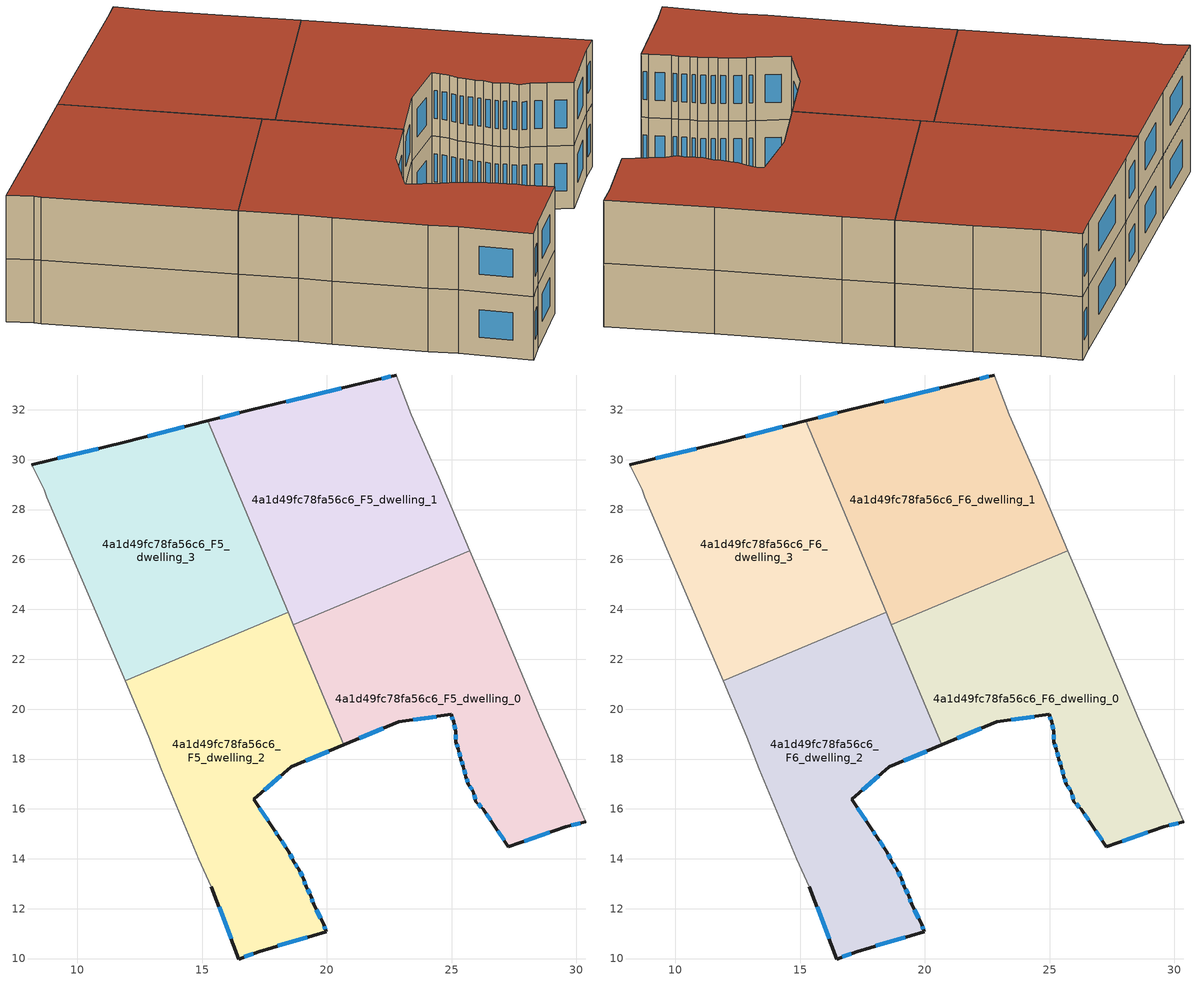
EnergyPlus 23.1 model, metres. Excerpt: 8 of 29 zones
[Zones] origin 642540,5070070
4a1d49fc78fa56c6_F5_dwelling_0
 floor to 4a1d49fc78fa56c6_F4_dwelling_0 (EU_floor_Construction): 26.58,24.39 28.58,19.59 30.38,15.48 29.58,15.28 27.28,14.48 26.68,15.38 26.28,15.98 25.98,16.28 25.88,16.68 25.68,16.99 25.58,17.29 25.48,17.68 25.38,17.99 25.28,18.38 25.18,18.69 25.18,19.09 25.08,19.49 24.98,19.79 22.88,19.49 20.67,18.57 18.65,23.39 25.74,26.36 z15
 wall outside (EU_wall_Construction): 20.67,18.57 22.88,19.49 24.98,19.79 25.08,19.49 25.18,19.09 25.18,18.69 25.28,18.38 25.38,17.99 25.48,17.68 25.58,17.29 25.68,16.99 25.88,16.68 25.98,16.28 26.28,15.98 26.68,15.38 27.28,14.48 29.58,15.28 30.38,15.48 z15:18
 wall to 4a1d49fc78fa56c6_F5_dwelling_1 (EU_wall_Construction): 25.74,26.36 18.65,23.39 z15:18
 wall adiabatic (EU_wall_Construction): 30.38,15.48 28.58,19.59 26.58,24.39 25.74,26.36 z15:18
 wall to 4a1d49fc78fa56c6_F5_dwelling_2 (EU_wall_Construction): 18.65,23.39 20.67,18.57 z15:18
 window (EU_Window_Construction): 29.8,15.34 30.15,15.43 / 27.92,14.71 28.93,15.06 / 26.84,15.13 27.11,14.73 / 26.39,15.82 26.56,15.55 / 26.06,16.2 26.19,16.07 / 25.9,16.57 25.95,16.4 / 25.73,16.9 25.82,16.77 / 25.6,17.2 25.65,17.07 / 25.5,17.57 25.55,17.4 / 25.4,17.9 25.45,17.77 / 25.31,18.27 25.35,18.1 / 25.2,18.6 25.25,18.47 / 25.18,18.97 25.18,18.8 / 25.1,19.37 25.15,19.2 / 25.01,19.7 25.05,19.57 / 23.46,19.57 24.39,19.7 / 21.29,18.82 22.26,19.23 z15.84:17.16
4a1d49fc78fa56c6_F5_dwelling_1
 floor to 4a1d49fc78fa56c6_F4_dwelling_1 (EU_floor_Construction): 23.38,31.8 24.48,29.29 25.74,26.36 18.65,23.39 15.23,31.55 16.97,32 21.98,33.2 22.78,33.4 z15
 wall outside (EU_wall_Construction): 22.78,33.4 21.98,33.2 16.97,32 15.23,31.55 z15:18
 wall adiabatic (EU_wall_Construction): 25.74,26.36 24.48,29.29 23.38,31.8 22.78,33.4 z15:18
 wall to 4a1d49fc78fa56c6_F5_dwelling_3 (EU_wall_Construction): 15.23,31.55 18.45,23.88 z15:18
 wall to 4a1d49fc78fa56c6_F5_dwelling_2 (EU_wall_Construction): 18.45,23.88 18.65,23.39 z15:18
 window (EU_Window_Construction): 16.49,31.87 15.72,31.68 / 20.58,32.86 18.38,32.33 / 22.55,33.34 22.2,33.25 z15.84:17.16
4a1d49fc78fa56c6_F5_dwelling_2
 floor to 4a1d49fc78fa56c6_F4_dwelling_2 (EU_floor_Construction): 18.45,23.88 20.67,18.57 18.57,17.69 17.07,16.39 17.87,15.18 18.07,14.88 18.47,14.29 18.67,13.88 18.87,13.58 19.07,13.18 19.17,12.88 19.37,12.48 19.47,12.18 19.87,11.38 19.97,11.08 17.27,10.28 16.47,9.98 15.37,12.88 14.87,13.99 13.37,17.59 12.87,18.89 11.91,21.14 z15
 wall outside (EU_wall_Construction): 15.37,12.88 16.47,9.98 17.27,10.28 19.97,11.08 19.87,11.38 19.47,12.18 19.37,12.48 19.17,12.88 19.07,13.18 18.87,13.58 18.67,13.88 18.47,14.29 18.07,14.88 17.87,15.18 17.07,16.39 18.57,17.69 20.67,18.57 z15:18
 wall adiabatic (EU_wall_Construction): 11.91,21.14 12.87,18.89 13.37,17.59 14.87,13.99 15.37,12.88 z15:18
 wall to 4a1d49fc78fa56c6_F5_dwelling_3 (EU_wall_Construction): 18.45,23.88 11.91,21.14 z15:18
 window (EU_Window_Construction): 18.36,14.45 18.18,14.72 / 18.61,14 18.53,14.17 / 18.81,13.67 18.73,13.8 / 19.01,13.3 18.93,13.47 / 19.14,12.97 19.1,13.1 / 19.31,12.6 19.23,12.77 / 19.44,12.27 19.4,12.4 / 19.76,11.61 19.58,11.96 / 19.94,11.17 19.9,11.3 / 18.03,10.51 19.21,10.86 / 16.69,10.07 17.04,10.2 / 15.68,12.07 16.16,10.8 / 19.16,17.93 20.08,18.32 / 17.49,16.75 18.15,17.32 / 17.65,15.52 17.29,16.05 / 18.01,14.97 17.93,15.1 z15.84:17.16
4a1d49fc78fa56c6_F5_dwelling_3
 floor to 4a1d49fc78fa56c6_F4_dwelling_3 (EU_floor_Construction): 15.23,31.55 18.45,23.88 11.91,21.14 8.77,28.5 8.67,28.8 8.17,29.8 11.87,30.7 z15
 wall outside (EU_wall_Construction): 15.23,31.55 11.87,30.7 8.17,29.8 z15:18
 wall adiabatic (EU_wall_Construction): 8.17,29.8 8.67,28.8 8.77,28.5 11.91,21.14 z15:18
 window (EU_Window_Construction): 10.83,30.45 9.21,30.05 / 14.29,31.31 12.81,30.94 z15.84:17.16
4a1d49fc78fa56c6_F6_dwelling_0
 floor to 4a1d49fc78fa56c6_F5_dwelling_0 (EU_floor_Construction): 26.58,24.39 28.58,19.59 30.38,15.48 29.58,15.28 27.28,14.48 26.68,15.38 26.28,15.98 25.98,16.28 25.88,16.68 25.68,16.99 25.58,17.29 25.48,17.68 25.38,17.99 25.28,18.38 25.18,18.69 25.18,19.09 25.08,19.49 24.98,19.79 22.88,19.49 20.67,18.57 18.65,23.39 25.74,26.36 z18
 wall outside (EU_wall_Construction): 20.67,18.57 22.88,19.49 24.98,19.79 25.08,19.49 25.18,19.09 25.18,18.69 25.28,18.38 25.38,17.99 25.48,17.68 25.58,17.29 25.68,16.99 25.88,16.68 25.98,16.28 26.28,15.98 26.68,15.38 27.28,14.48 29.58,15.28 30.38,15.48 z18:21
 wall to 4a1d49fc78fa56c6_F6_dwelling_1 (EU_wall_Construction): 25.74,26.36 18.65,23.39 z18:21
 wall adiabatic (EU_wall_Construction): 30.38,15.48 28.58,19.59 26.58,24.39 25.74,26.36 z18:21
 wall to 4a1d49fc78fa56c6_F6_dwelling_2 (EU_wall_Construction): 18.65,23.39 20.67,18.57 z18:21
 window (EU_Window_Construction): 29.8,15.34 30.15,15.43 / 27.92,14.71 28.93,15.06 / 26.84,15.13 27.11,14.73 / 26.39,15.82 26.56,15.55 / 26.06,16.2 26.19,16.07 / 25.9,16.57 25.95,16.4 / 25.73,16.9 25.82,16.77 / 25.6,17.2 25.65,17.07 / 25.5,17.57 25.55,17.4 / 25.4,17.9 25.45,17.77 / 25.31,18.27 25.35,18.1 / 25.2,18.6 25.25,18.47 / 25.18,18.97 25.18,18.8 / 25.1,19.37 25.15,19.2 / 25.01,19.7 25.05,19.57 / 23.46,19.57 24.39,19.7 / 21.29,18.82 22.26,19.23 z18.84:20.16
 roof outside (EU_roof_Construction): 30.38,15.48 28.58,19.59 26.58,24.39 25.74,26.36 18.65,23.39 20.67,18.57 22.88,19.49 24.98,19.79 25.08,19.49 25.18,19.09 25.18,18.69 25.28,18.38 25.38,17.99 25.48,17.68 25.58,17.29 25.68,16.99 25.88,16.68 25.98,16.28 26.28,15.98 26.68,15.38 27.28,14.48 29.58,15.28 z21
4a1d49fc78fa56c6_F6_dwelling_1
 floor to 4a1d49fc78fa56c6_F5_dwelling_1 (EU_floor_Construction): 23.38,31.8 24.48,29.29 25.74,26.36 18.65,23.39 15.23,31.55 16.97,32 21.98,33.2 22.78,33.4 z18
 wall outside (EU_wall_Construction): 22.78,33.4 21.98,33.2 16.97,32 15.23,31.55 z18:21
 wall adiabatic (EU_wall_Construction): 25.74,26.36 24.48,29.29 23.38,31.8 22.78,33.4 z18:21
 wall to 4a1d49fc78fa56c6_F6_dwelling_3 (EU_wall_Construction): 15.23,31.55 18.45,23.88 z18:21
 wall to 4a1d49fc78fa56c6_F6_dwelling_2 (EU_wall_Construction): 18.45,23.88 18.65,23.39 z18:21
 window (EU_Window_Construction): 16.49,31.87 15.72,31.68 / 20.58,32.86 18.38,32.33 / 22.55,33.34 22.2,33.25 z18.84:20.16
 roof outside (EU_roof_Construction): 25.74,26.36 24.48,29.29 23.38,31.8 22.78,33.4 21.98,33.2 16.97,32 15.23,31.55 18.65,23.39 z21
4a1d49fc78fa56c6_F6_dwelling_2
 floor to 4a1d49fc78fa56c6_F5_dwelling_2 (EU_floor_Construction): 18.45,23.88 20.67,18.57 18.57,17.69 17.07,16.39 17.87,15.18 18.07,14.88 18.47,14.29 18.67,13.88 18.87,13.58 19.07,13.18 19.17,12.88 19.37,12.48 19.47,12.18 19.87,11.38 19.97,11.08 17.27,10.28 16.47,9.98 15.37,12.88 14.87,13.99 13.37,17.59 12.87,18.89 11.91,21.14 z18
 wall outside (EU_wall_Construction): 15.37,12.88 16.47,9.98 17.27,10.28 19.97,11.08 19.87,11.38 19.47,12.18 19.37,12.48 19.17,12.88 19.07,13.18 18.87,13.58 18.67,13.88 18.47,14.29 18.07,14.88 17.87,15.18 17.07,16.39 18.57,17.69 20.67,18.57 z18:21
 wall adiabatic (EU_wall_Construction): 11.91,21.14 12.87,18.89 13.37,17.59 14.87,13.99 15.37,12.88 z18:21
 wall to 4a1d49fc78fa56c6_F6_dwelling_3 (EU_wall_Construction): 18.45,23.88 11.91,21.14 z18:21
 window (EU_Window_Construction): 18.36,14.45 18.18,14.72 / 18.61,14 18.53,14.17 / 18.81,13.67 18.73,13.8 / 19.01,13.3 18.93,13.47 / 19.14,12.97 19.1,13.1 / 19.31,12.6 19.23,12.77 / 19.44,12.27 19.4,12.4 / 19.76,11.61 19.58,11.96 / 19.94,11.17 19.9,11.3 / 18.03,10.51 19.21,10.86 / 16.69,10.07 17.04,10.2 / 15.68,12.07 16.16,10.8 / 19.16,17.93 20.08,18.32 / 17.49,16.75 18.15,17.32 / 17.65,15.52 17.29,16.05 / 18.01,14.97 17.93,15.1 z18.84:20.16
 roof outside (EU_roof_Construction): 19.97,11.08 19.87,11.38 19.47,12.18 19.37,12.48 19.17,12.88 19.07,13.18 18.87,13.58 18.67,13.88 18.47,14.29 18.07,14.88 17.87,15.18 17.07,16.39 18.57,17.69 20.67,18.57 18.45,23.88 11.91,21.14 12.87,18.89 13.37,17.59 14.87,13.99 15.37,12.88 16.47,9.98 17.27,10.28 z21
4a1d49fc78fa56c6_F6_dwelling_3
 floor to 4a1d49fc78fa56c6_F5_dwelling_3 (EU_floor_Construction): 15.23,31.55 18.45,23.88 11.91,21.14 8.77,28.5 8.67,28.8 8.17,29.8 11.87,30.7 z18
 wall outside (EU_wall_Construction): 15.23,31.55 11.87,30.7 8.17,29.8 z18:21
 wall adiabatic (EU_wall_Construction): 8.17,29.8 8.67,28.8 8.77,28.5 11.91,21.14 z18:21
 window (EU_Window_Construction): 10.83,30.45 9.21,30.05 / 14.29,31.31 12.81,30.94 z18.84:20.16
 roof outside (EU_roof_Construction): 18.45,23.88 15.23,31.55 11.87,30.7 8.17,29.8 8.67,28.8 8.77,28.5 11.91,21.14 z21
[Building]
EU S2 Campaign: North Axis=0; Terrain=City; Solar Distribution=FullExterior
[Site:Location]
Lyon-Bron: Latitude=45.75; Longitude=5; Time Zone=1; Elevation=198
[SizingPeriod:WeatherFileDays]
AnnualSizingPeriod: Begin Month=1; Begin Day of Month=1; End Month=12; End Day of Month=31; Day of Week for Start Day=Monday; Use Weather File Daylight Saving Period=No; Use Weather File Rain and Snow Indicators=No
[MATERIAL]
EU_InternalMass_Material: Roughness=MediumRough; Thickness=0.1; Conductivity=1; Density=1800; Specific Heat=900; Thermal Absorptance=0.9; Solar Absorptance=0.7; Visible Absorptance=0.7
[MATERIAL:NOMASS] Roughness=MediumRough; Thermal Absorptance=0.9; Solar Absorptance=0.7; Visible Absorptance=0.7
Name | Thermal Resistance
EU_wall_NoMass | 0.776494
EU_roof_NoMass | 0.486893
EU_floor_NoMass | 0.421597
[WINDOWMATERIAL:SIMPLEGLAZINGSYSTEM]
EU_Window_SimpleGlazing: UFactor=4.24961; Solar Heat Gain Coefficient=0.83; Visible Transmittance=0.83
[CONSTRUCTION]
EU_wall_Construction: EU_wall_NoMass
EU_roof_Construction: EU_roof_NoMass
EU_floor_Construction: EU_floor_NoMass
EU_InternalMass_Construction: EU_InternalMass_Material
EU_Window_Construction: EU_Window_SimpleGlazing
[ZONE] Type=1; Multiplier=1; Ceiling Height=autocalculate; Floor Area=autocalculate; Part of Total Floor Area=Yes
Name | Volume
4a1d49fc78fa56c6_F5_dwelling_0; 4a1d49fc78fa56c6_F6_dwelling_0 | 189.323
4a1d49fc78fa56c6_F5_dwelling_1; 4a1d49fc78fa56c6_F6_dwelling_1; 4a1d49fc78fa56c6_F5_dwelling_3; 4a1d49fc78fa56c6_F6_dwelling_3 | 189.33
4a1d49fc78fa56c6_F5_dwelling_2; 4a1d49fc78fa56c6_F6_dwelling_2 | 189.329
[INTERNALMASS] Construction=EU_InternalMass_Construction
Name | Zone or ZoneList | Surface Area
4a1d49fc78fa56c6_F5_dwelling_0_EU_InternalMass | 4a1d49fc78fa56c6_F5_dwelling_0 | 63.1072
4a1d49fc78fa56c6_F5_dwelling_1_EU_InternalMass | 4a1d49fc78fa56c6_F5_dwelling_1 | 63.1102
4a1d49fc78fa56c6_F5_dwelling_2_EU_InternalMass | 4a1d49fc78fa56c6_F5_dwelling_2 | 63.1099
4a1d49fc78fa56c6_F5_dwelling_3_EU_InternalMass | 4a1d49fc78fa56c6_F5_dwelling_3 | 63.1102
4a1d49fc78fa56c6_F6_dwelling_0_EU_InternalMass | 4a1d49fc78fa56c6_F6_dwelling_0 | 63.1072
4a1d49fc78fa56c6_F6_dwelling_1_EU_InternalMass | 4a1d49fc78fa56c6_F6_dwelling_1 | 63.1102
4a1d49fc78fa56c6_F6_dwelling_2_EU_InternalMass | 4a1d49fc78fa56c6_F6_dwelling_2 | 63.1099
4a1d49fc78fa56c6_F6_dwelling_3_EU_InternalMass | 4a1d49fc78fa56c6_F6_dwelling_3 | 63.1102
[OTHEREQUIPMENT] Fuel Type=Electricity; Design Level Calculation Method=Watts/Area; Power per Zone Floor Area=1; Fraction Latent=0; Fraction Radiant=0; Fraction Lost=0; Carbon Dioxide Generation Rate=0; EndUse Subcategory=EU_Step8_InternalGains
Name | Zone or ZoneList or Space or SpaceList | Schedule
EU_Step8_InternalGain_4a1d49fc78fa56c6_F5_dwelling_0_f000 | 4a1d49fc78fa56c6_F5_dwelling_0 | EU_Step8_GainSchedule_4a1d49fc78fa56c6_F5_dwelling_0_f000
EU_Step8_InternalGain_4a1d49fc78fa56c6_F5_dwelling_1_f000 | 4a1d49fc78fa56c6_F5_dwelling_1 | EU_Step8_GainSchedule_4a1d49fc78fa56c6_F5_dwelling_1_f000
EU_Step8_InternalGain_4a1d49fc78fa56c6_F5_dwelling_2_f000 | 4a1d49fc78fa56c6_F5_dwelling_2 | EU_Step8_GainSchedule_4a1d49fc78fa56c6_F5_dwelling_2_f000
EU_Step8_InternalGain_4a1d49fc78fa56c6_F5_dwelling_3_f000 | 4a1d49fc78fa56c6_F5_dwelling_3 | EU_Step8_GainSchedule_4a1d49fc78fa56c6_F5_dwelling_3_f000
EU_Step8_InternalGain_4a1d49fc78fa56c6_F6_dwelling_0_f000 | 4a1d49fc78fa56c6_F6_dwelling_0 | EU_Step8_GainSchedule_4a1d49fc78fa56c6_F6_dwelling_0_f000
EU_Step8_InternalGain_4a1d49fc78fa56c6_F6_dwelling_1_f000 | 4a1d49fc78fa56c6_F6_dwelling_1 | EU_Step8_GainSchedule_4a1d49fc78fa56c6_F6_dwelling_1_f000
EU_Step8_InternalGain_4a1d49fc78fa56c6_F6_dwelling_2_f000 | 4a1d49fc78fa56c6_F6_dwelling_2 | EU_Step8_GainSchedule_4a1d49fc78fa56c6_F6_dwelling_2_f000
EU_Step8_InternalGain_4a1d49fc78fa56c6_F6_dwelling_3_f000 | 4a1d49fc78fa56c6_F6_dwelling_3 | EU_Step8_GainSchedule_4a1d49fc78fa56c6_F6_dwelling_3_f000
[ZONEVENTILATION:DESIGNFLOWRATE] Schedule=EU_AlwaysOn; Design Flow Rate Calculation Method=AirChanges/Hour; Air Changes per Hour=0.693814; Ventilation Type=Natural; Fan Pressure Rise=0; Fan Total Efficiency=1; Constant Term Coefficient=1; Temperature Term Coefficient=0; Velocity Term Coefficient=0; Velocity Squared Term Coefficient=0; Minimum Indoor Temperature=-100; Maximum Indoor Temperature=100; Delta Temperature=-100; Minimum Outdoor Temperature=-100; Maximum Outdoor Temperature=100; Maximum Wind Speed=40
Name | Zone or ZoneList or Space or SpaceList
EU_ConstantAir_4a1d49fc78fa56c6_F5_dwelling_0 | 4a1d49fc78fa56c6_F5_dwelling_0
EU_ConstantAir_4a1d49fc78fa56c6_F5_dwelling_1 | 4a1d49fc78fa56c6_F5_dwelling_1
EU_ConstantAir_4a1d49fc78fa56c6_F5_dwelling_2 | 4a1d49fc78fa56c6_F5_dwelling_2
EU_ConstantAir_4a1d49fc78fa56c6_F5_dwelling_3 | 4a1d49fc78fa56c6_F5_dwelling_3
EU_ConstantAir_4a1d49fc78fa56c6_F6_dwelling_0 | 4a1d49fc78fa56c6_F6_dwelling_0
EU_ConstantAir_4a1d49fc78fa56c6_F6_dwelling_1 | 4a1d49fc78fa56c6_F6_dwelling_1
EU_ConstantAir_4a1d49fc78fa56c6_F6_dwelling_2 | 4a1d49fc78fa56c6_F6_dwelling_2
EU_ConstantAir_4a1d49fc78fa56c6_F6_dwelling_3 | 4a1d49fc78fa56c6_F6_dwelling_3
[HVACTEMPLATE:THERMOSTAT] Constant Heating Setpoint=20; Constant Cooling Setpoint=50
EU_HeatOnly_4a1d49fc78fa56c6_F0_dwelling_0; EU_HeatOnly_4a1d49fc78fa56c6_F0_dwelling_1; EU_HeatOnly_4a1d49fc78fa56c6_F0_dwelling_2; EU_HeatOnly_4a1d49fc78fa56c6_F0_dwelling_3; EU_HeatOnly_4a1d49fc78fa56c6_F0_dwelling_4; EU_HeatOnly_4a1d49fc78fa56c6_F1_dwelling_0; EU_HeatOnly_4a1d49fc78fa56c6_F1_dwelling_1; EU_HeatOnly_4a1d49fc78fa56c6_F1_dwelling_2; EU_HeatOnly_4a1d49fc78fa56c6_F1_dwelling_3; EU_HeatOnly_4a1d49fc78fa56c6_F2_dwelling_0; EU_HeatOnly_4a1d49fc78fa56c6_F2_dwelling_1; EU_HeatOnly_4a1d49fc78fa56c6_F2_dwelling_2; EU_HeatOnly_4a1d49fc78fa56c6_F2_dwelling_3; EU_HeatOnly_4a1d49fc78fa56c6_F3_dwelling_0; EU_HeatOnly_4a1d49fc78fa56c6_F3_dwelling_1; EU_HeatOnly_4a1d49fc78fa56c6_F3_dwelling_2; EU_HeatOnly_4a1d49fc78fa56c6_F3_dwelling_3; EU_HeatOnly_4a1d49fc78fa56c6_F4_dwelling_0; EU_HeatOnly_4a1d49fc78fa56c6_F4_dwelling_1; EU_HeatOnly_4a1d49fc78fa56c6_F4_dwelling_2; EU_HeatOnly_4a1d49fc78fa56c6_F4_dwelling_3; EU_HeatOnly_4a1d49fc78fa56c6_F5_dwelling_0; EU_HeatOnly_4a1d49fc78fa56c6_F5_dwelling_1; EU_HeatOnly_4a1d49fc78fa56c6_F5_dwelling_2; EU_HeatOnly_4a1d49fc78fa56c6_F5_dwelling_3; EU_HeatOnly_4a1d49fc78fa56c6_F6_dwelling_0; EU_HeatOnly_4a1d49fc78fa56c6_F6_dwelling_1; EU_HeatOnly_4a1d49fc78fa56c6_F6_dwelling_2; EU_HeatOnly_4a1d49fc78fa56c6_F6_dwelling_3
[HVACTEMPLATE:ZONE:IDEALLOADSAIRSYSTEM] System Availability Schedule=EU_AlwaysOn; Maximum Heating Supply Air Temperature=50; Minimum Cooling Supply Air Temperature=13; Maximum Heating Supply Air Humidity Ratio=0.0156; Minimum Cooling Supply Air Humidity Ratio=0.0077; Heating Limit=NoLimit; Cooling Limit=NoLimit; Heating Availability Schedule=EU_AlwaysOn; Cooling Availability Schedule=EU_CoolingOff; Dehumidification Control Type=ConstantSensibleHeatRatio; Cooling Sensible Heat Ratio=0.7; Dehumidification Setpoint=60; Humidification Control Type=None; Humidification Setpoint=30; Outdoor Air Method=None; Outdoor Air Flow Rate per Person=0.00944; Outdoor Air Flow Rate per Zone Floor Area=0; Outdoor Air Flow Rate per Zone=0; Demand Controlled Ventilation Type=None; Outdoor Air Economizer Type=NoEconomizer; Heat Recovery Type=None; Sensible Heat Recovery Effectiveness=0.7; Latent Heat Recovery Effectiveness=0.65
Name | Template Thermostat
4a1d49fc78fa56c6_F5_dwelling_0 | EU_HeatOnly_4a1d49fc78fa56c6_F5_dwelling_0
4a1d49fc78fa56c6_F5_dwelling_1 | EU_HeatOnly_4a1d49fc78fa56c6_F5_dwelling_1
4a1d49fc78fa56c6_F5_dwelling_2 | EU_HeatOnly_4a1d49fc78fa56c6_F5_dwelling_2
4a1d49fc78fa56c6_F5_dwelling_3 | EU_HeatOnly_4a1d49fc78fa56c6_F5_dwelling_3
4a1d49fc78fa56c6_F6_dwelling_0 | EU_HeatOnly_4a1d49fc78fa56c6_F6_dwelling_0
4a1d49fc78fa56c6_F6_dwelling_1 | EU_HeatOnly_4a1d49fc78fa56c6_F6_dwelling_1
4a1d49fc78fa56c6_F6_dwelling_2 | EU_HeatOnly_4a1d49fc78fa56c6_F6_dwelling_2
4a1d49fc78fa56c6_F6_dwelling_3 | EU_HeatOnly_4a1d49fc78fa56c6_F6_dwelling_3
[SIZING:ZONE] Zone Cooling Design Supply Air Temperature Input Method=SupplyAirTemperature; Zone Cooling Design Supply Air Temperature=13; Zone Heating Design Supply Air Temperature Input Method=SupplyAirTemperature; Zone Heating Design Supply Air Temperature=50; Zone Cooling Design Supply Air Humidity Ratio=0.008; Zone Heating Design Supply Air Humidity Ratio=0.008; Cooling Design Air Flow Method=DesignDay; Cooling Design Air Flow Rate=0; Cooling Minimum Air Flow per Zone Floor Area=0.000762; Cooling Minimum Air Flow=0; Cooling Minimum Air Flow Fraction=0.2; Heating Design Air Flow Method=DesignDay; Heating Design Air Flow Rate=0; Heating Maximum Air Flow per Zone Floor Area=0.002032; Heating Maximum Air Flow=0.141576; Heating Maximum Air Flow Fraction=0.3; Account for Dedicated Outdoor Air System=No; Dedicated Outdoor Air System Control Strategy=NeutralSupplyAir; Dedicated Outdoor Air Low Setpoint Temperature for Design=autosize; Dedicated Outdoor Air High Setpoint Temperature for Design=autosize; Zone Load Sizing Method=Sensible Load Only No Latent Load; Zone Latent Cooling Design Supply Air Humidity Ratio Input Method=HumidityRatioDifference; Zone Cooling Design Supply Air Humidity Ratio Difference=0.005; Zone Latent Heating Design Supply Air Humidity Ratio Input Method=HumidityRatioDifference; Zone Humidification Design Supply Air Humidity Ratio Difference=0.005
4a1d49fc78fa56c6_F5_dwelling_0; 4a1d49fc78fa56c6_F5_dwelling_1; 4a1d49fc78fa56c6_F5_dwelling_2; 4a1d49fc78fa56c6_F5_dwelling_3; 4a1d49fc78fa56c6_F6_dwelling_0; 4a1d49fc78fa56c6_F6_dwelling_1; 4a1d49fc78fa56c6_F6_dwelling_2; 4a1d49fc78fa56c6_F6_dwelling_3
[SCHEDULE:CONSTANT]
Name | Hourly Value
EU_AlwaysOn | 1
EU_CoolingOff | 0
[SCHEDULE:FILE] Column Number=1; Rows to Skip at Top=0; Number of Hours of Data=8760; Column Separator=Comma; Interpolate to Timestep=No; Minutes per Item=60; Adjust Schedule for Daylight Savings=Yes
Name | File
EU_Step8_GainSchedule_4a1d49fc78fa56c6_F5_dwelling_0_f000 | ../../schedules/4a1d49fc78fa56c6/4a1d49fc78fa56c6_F5_dwelling_0_f000_gain.csv
EU_Step8_GainSchedule_4a1d49fc78fa56c6_F5_dwelling_1_f000 | ../../schedules/4a1d49fc78fa56c6/4a1d49fc78fa56c6_F5_dwelling_1_f000_gain.csv
EU_Step8_GainSchedule_4a1d49fc78fa56c6_F5_dwelling_2_f000 | ../../schedules/4a1d49fc78fa56c6/4a1d49fc78fa56c6_F5_dwelling_2_f000_gain.csv
EU_Step8_GainSchedule_4a1d49fc78fa56c6_F5_dwelling_3_f000 | ../../schedules/4a1d49fc78fa56c6/4a1d49fc78fa56c6_F5_dwelling_3_f000_gain.csv
EU_Step8_GainSchedule_4a1d49fc78fa56c6_F6_dwelling_0_f000 | ../../schedules/4a1d49fc78fa56c6/4a1d49fc78fa56c6_F6_dwelling_0_f000_gain.csv
EU_Step8_GainSchedule_4a1d49fc78fa56c6_F6_dwelling_1_f000 | ../../schedules/4a1d49fc78fa56c6/4a1d49fc78fa56c6_F6_dwelling_1_f000_gain.csv
EU_Step8_GainSchedule_4a1d49fc78fa56c6_F6_dwelling_2_f000 | ../../schedules/4a1d49fc78fa56c6/4a1d49fc78fa56c6_F6_dwelling_2_f000_gain.csv
EU_Step8_GainSchedule_4a1d49fc78fa56c6_F6_dwelling_3_f000 | ../../schedules/4a1d49fc78fa56c6/4a1d49fc78fa56c6_F6_dwelling_3_f000_gain.csv
